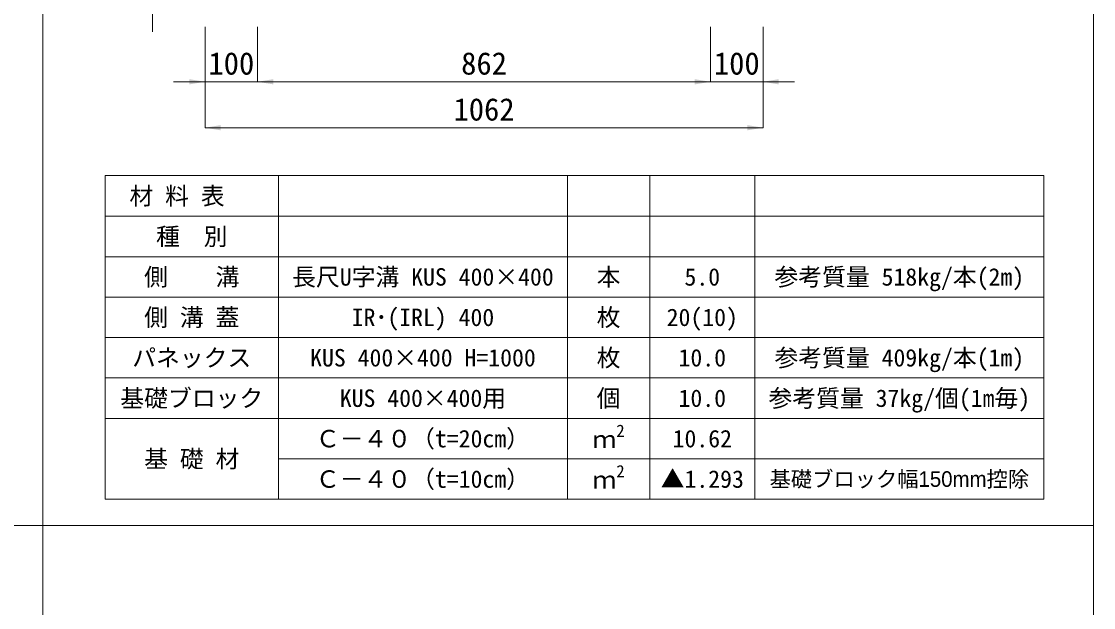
# Model space of a CAD drawing. Units: millimetres at full size, sheet at 1:40. Extents: x 206103 to 244503, y 883348 to 903496.
# Drawn here: x 221263 to 223303, y 886492 to 887608 of the extents above; entities that cross this region are included whole.
import ezdxf
from ezdxf.enums import TextEntityAlignment as Align

# ---------------------------------------------------------------- set-up
doc = ezdxf.new("R2010")
doc.units = ezdxf.units.MM
doc.header["$LTSCALE"] = 40
for name, color, linetype, lineweight in [('Defpoints_3', 8, 'Continuous', 0), ('図枠', 5, 'Continuous', 13), ('寸法・材料表', 7, 'Continuous', 13), ('寸法線', 7, 'Continuous', 13)]:
    doc.layers.add(name, color=color, linetype=linetype, lineweight=lineweight)
doc.styles.add('ＭＳ ゴシック', font='')
doc.styles.add('ＭＳ Ｐゴシック', font='')
doc.styles.get('ＭＳ ゴシック').set_extended_font_data('MS Gothic')
doc.styles.get('ＭＳ Ｐゴシック').set_extended_font_data('MS PGothic')

# ---------------------------------------------------------------- blocks, each defined once
blk = doc.blocks.new('filled_arrow')
at = {"color": 0, "linetype": 'Continuous', "lineweight": -2}
blk.add_solid([(7.5, 1.25), (0, 0), (7.5, -1.25)], dxfattribs=at)

msp = doc.modelspace()

# ---------------------------------------------------------------- linework, layer by layer
at = {"layer": 'Defpoints_3'}
for p, q in [((221421.89, 887314.77), (223208.53, 887314.77)), ((221421.89, 887314.77), (221421.89, 887237.33)), ((221751.89, 887314.77), (221751.89, 887237.33)), ((222301.89, 887314.77), (222301.89, 887237.33)), ((222458.53, 887314.77), (222458.53, 887237.33)), ((222658.53, 887314.77), (222658.53, 887237.33)), ((223208.53, 887314.77), (223208.53, 887237.33))]:
    msp.add_line(p, q, dxfattribs=at)
at = {"layer": '図枠'}
for p, q in [((221303.21, 903148.33), (221303.21, 883448.33)), ((223303.21, 903148.33), (223303.21, 883448.33)), ((206103.21, 886648.33), (223303.21, 886648.33))]:
    msp.add_line(p, q, dxfattribs=at)
at = {"layer": '寸法・材料表'}
for p, q in [((221421.89, 887237.33), (223208.53, 887237.33)), ((221421.89, 887237.33), (221421.89, 886698.33)), ((221751.89, 887237.33), (221751.89, 886698.33)), ((222301.89, 887237.33), (222301.89, 886698.33)), ((222458.53, 887237.33), (222458.53, 886698.33)), ((222658.53, 887237.33), (222658.53, 886698.33)), ((223208.53, 887237.33), (223208.53, 886698.33)), ((221421.89, 887160.33), (223208.53, 887160.33)), ((221421.89, 887083.33), (223208.53, 887083.33)), ((221421.89, 887006.33), (223208.53, 887006.33)), ((221421.89, 886929.33), (223208.53, 886929.33)), ((221421.89, 886852.33), (223208.53, 886852.33)), ((221751.89, 886775.33), (223208.53, 886775.33)), ((221421.89, 886698.33), (223208.53, 886698.33))]:
    msp.add_line(p, q, dxfattribs=at)
at = {"layer": '寸法線'}
for p, q in [((221512.21, 887588.33), (221512.21, 887808.33)), ((221612.21, 887598.33), (221612.21, 887493.39)), ((221612.21, 887598.33), (221612.21, 887405.89)), ((221712.21, 887598.33), (221712.21, 887493.39)), ((221712.21, 887598.33), (221712.21, 887493.39)), ((222574.21, 887598.33), (222574.21, 887493.39)), ((222574.21, 887598.33), (222574.21, 887493.39)), ((222674.21, 887598.33), (222674.21, 887493.39)), ((222674.21, 887598.33), (222674.21, 887405.89)), ((221552.21, 887493.39), (221772.21, 887493.39)), ((221712.21, 887493.39), (222574.21, 887493.39)), ((222514.21, 887493.39), (222734.21, 887493.39)), ((222674.21, 887405.89), (221612.21, 887405.89))]:
    msp.add_line(p, q, dxfattribs=at)

# ---------------------------------------------------------------- block references
at = {"layer": '寸法線', "xscale": 4, "yscale": 4, "rotation": 180}
for p in [(221612.21, 887493.39), (222574.21, 887493.39), (222574.21, 887493.39), (222674.21, 887405.89)]:
    msp.add_blockref('filled_arrow', p, dxfattribs=at)
at = {"layer": '寸法線', "xscale": 4, "yscale": 4}
for p in [(221712.21, 887493.39), (221712.21, 887493.39), (222674.21, 887493.39), (221612.21, 887405.89)]:
    msp.add_blockref('filled_arrow', p, dxfattribs=at)

# ---------------------------------------------------------------- texts
at = {"layer": '寸法・材料表', "style": 'ＭＳ ゴシック'}
msp.add_text('\u3000材 料 表', height=33.23, dxfattribs=at).set_placement((221422.94, 887276.05), align=Align.MIDDLE_LEFT)
at = {"layer": '寸法・材料表'}
for s, height, style, p in [('種\u3000別', 33.23, 'ＭＳ ゴシック', (221586.89, 887198.83)), ('側\u3000\u3000溝', 33.23, 'ＭＳ ゴシック', (221586.89, 887121.83)), ('長尺U字溝 KUS 400×400', 33.23, 'ＭＳ ゴシック', (222026.89, 887121.83)), ('本', 33.23, 'ＭＳ ゴシック', (222380.21, 887121.83)), ('5.0', 33.23, 'ＭＳ ゴシック', (222558.53, 887121.83)), ('参考質量 518kg/本(2m)', 33.23, 'ＭＳ ゴシック', (222933.53, 887121.83)), ('側 溝 蓋', 33.23, 'ＭＳ ゴシック', (221586.89, 887044.83)), ('IR･(IRL) 400', 33.23, 'ＭＳ ゴシック', (222026.89, 887044.83)), ('枚', 33.23, 'ＭＳ ゴシック', (222380.21, 887044.83)), ('20(10)', 33.23, 'ＭＳ ゴシック', (222558.53, 887044.83)), ('パネックス', 33.23, 'ＭＳ ゴシック', (221586.89, 886967.83)), ('KUS 400×400 H=1000', 33.23, 'ＭＳ ゴシック', (222026.89, 886967.83)), ('枚', 33.23, 'ＭＳ ゴシック', (222380.21, 886967.83)), ('10.0', 33.23, 'ＭＳ ゴシック', (222558.53, 886967.83)), ('参考質量 409kg/本(1m)', 33.23, 'ＭＳ ゴシック', (222933.53, 886967.83)), ('基礎ブロック', 33.23, 'ＭＳ ゴシック', (221586.89, 886890.83)), ('参考質量 37kg/個(1m毎)', 33.23, 'ＭＳ ゴシック', (222933.53, 886890.83)), ('KUS 400×400用', 33.23, 'ＭＳ ゴシック', (222026.89, 886890.83)), ('個', 33.23, 'ＭＳ ゴシック', (222380.21, 886890.83)), ('10.0', 33.23, 'ＭＳ ゴシック', (222558.53, 886890.83)), ('Ｃ－４０（t=20cm）', 33.23, 'ＭＳ ゴシック', (222026.89, 886813.83)), ('10.62', 33.23, 'ＭＳ ゴシック', (222558.53, 886813.83)), ('基 礎 材', 33.23, 'ＭＳ ゴシック', (221586.89, 886775.33)), ('Ｃ－４０（t=10cm）', 33.23, 'ＭＳ ゴシック', (222026.89, 886736.83)), ('▲1.293', 33.23, 'ＭＳ ゴシック', (222558.53, 886736.83)), ('基礎ブロック幅150mm控除', 29.69, 'ＭＳ Ｐゴシック', (222933.53, 886736.83))]:
    msp.add_text(s, height=height, dxfattribs=dict(at, style=style)).set_placement(p, align=Align.MIDDLE_CENTER)
at = {"layer": '寸法・材料表', "style": 'ＭＳ ゴシック'}
for s, height, p in [('2', 23.26, (222394.94, 886810.22)), ('ｍ', 33.23, (222349.61, 886785.72)), ('2', 23.26, (222394.94, 886733.22)), ('ｍ', 33.23, (222349.61, 886708.72))]:
    msp.add_text(s, height=height, dxfattribs=at).set_placement(p, align=Align.BOTTOM_LEFT)
at = {"layer": '寸法線', "style": 'ＭＳ ゴシック'}
for s, p in [('100', (221662.21, 887528.39)), ('862', (222143.21, 887528.39)), ('100', (222624.21, 887528.39)), ('1062', (222143.21, 887440.89))]:
    msp.add_text(s, height=42.72, dxfattribs=at).set_placement(p, align=Align.MIDDLE_CENTER)

doc.saveas('drawing.dxf')
